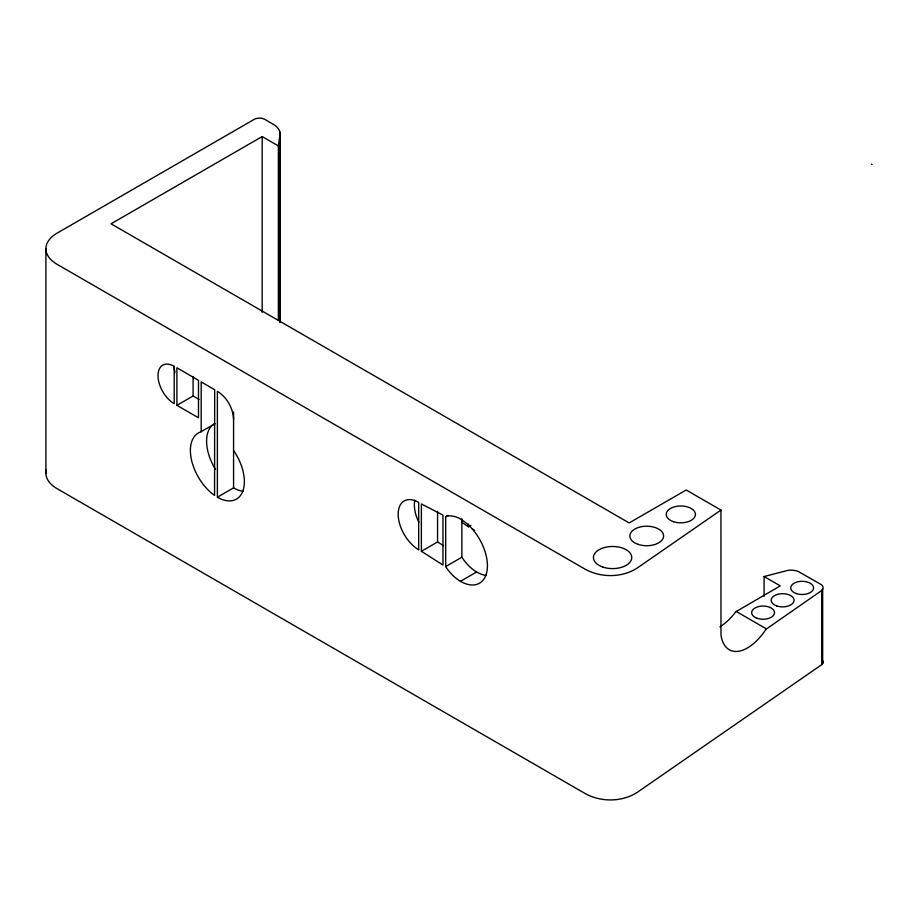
<?xml version="1.0" encoding="UTF-8"?>
<svg xmlns="http://www.w3.org/2000/svg" width="918" height="918" viewBox="0 0 918 918"><rect width="100%" height="100%" fill="white"/><g stroke="black" fill="none" stroke-linecap="round" stroke-linejoin="round"><path stroke-width="1.38" d="M821.725 664.621L821.84 590.366A8.067 4.659 0 0 0 822.241 589.953L822.333 589.849A8.319 4.797 0 0 0 822.643 589.413L822.643 663.576A8.319 4.797 0 0 1 822.333 664.012L822.241 664.116A8.067 4.659 0 0 1 821.84 664.529L821.725 664.621A7.803 4.51 0 0 1 821.243 664.999L637.172 792.418C621.979 802.148 601.29 802.252 585.535 793.76L57.077 488.663A38.166 22.032 0 0 1 46.37 469.637M822.241 664.116L822.241 589.953M822.333 664.012L822.333 589.849M278.361 320.244L278.361 145.905L280.208 133.707A17.626 10.178 0 0 0 280.174 133.041L280.013 132.169L280.047 322.402M766.105 629.197L821.243 590.836A7.803 4.498 0 0 0 821.725 590.458L821.84 590.366M764.086 596.493L764.086 576.527L780.277 585.879L735.846 611.732A45.797 26.438 -60 0 1 719.907 626.914M278.361 145.905L262.169 136.564L111.044 223.808L629.163 522.939L686.205 490.005L720.951 510.064L637.172 568.07C621.979 577.789 601.29 577.904 585.535 569.412L57.077 264.315A38.166 22.032 0 0 1 57.077 233.149L254.665 119.11A7.631 4.406 0 0 1 263.455 118.778L264.109 119.042A7.631 4.406 0 0 1 264.866 119.42L275.297 125.548A24.534 14.16 0 0 1 279.91 132.169M176.899 405.331L198.495 417.805L198.495 380.327L176.899 367.785L176.899 405.331L193.09 395.991L199.08 399.456M201.191 431.793L201.191 381.888L214.686 389.725L214.56 495.422A38.166 22.032 60 0 1 191.506 459.975A38.166 22.032 60 0 1 200.399 432.045L215.064 423.783M233.574 419.319C233.138 408.154 226.838 397.242 217.382 391.275L217.382 497.223L233.574 487.871A38.166 22.032 60 0 0 243.247 491.382M486.299 575.494A38.166 22.032 60 0 1 476.637 571.971L460.446 581.323A32.394 18.704 60 0 1 445.678 566.567L445.678 516.708L447.984 515.377M421.373 551.293L421.373 503.925L442.969 515.147L442.969 565.006L421.373 551.293L437.565 541.941L437.565 511.303M461.547 521.699A38.166 22.032 60 0 0 468.536 526.794L470.934 525.406M445.678 566.567L461.869 557.215L461.869 518.762M764.086 576.527L787.793 570.388A10.752 6.208 0 0 1 788.47 570.296L788.688 570.273A13.059 7.539 0 0 1 796.319 570.847L796.549 570.881A12.049 6.954 0 0 1 797.18 571.076L797.386 571.134A11.096 6.403 0 0 1 798.178 571.421L820.738 584.307A7.826 4.521 0 0 1 821.403 584.743L821.518 584.846A8.56 4.946 0 0 1 822.677 589.287M871.48 164.207L872.1 164.414M736.098 611.388L766.3 628.841M472.311 528.975L474.686 530.34M437.565 541.941L443.566 545.751M233.574 450.497L234.365 451.656A38.166 22.032 60 0 1 242.822 491.153A38.166 22.032 60 0 1 217.382 497.223M720.951 510.064L720.974 634.935A45.98 24.052 -64.3 0 0 766.071 629.151M468.536 523.96L468.536 526.794M280.116 132.697L280.208 322.333M262.169 136.564L262.169 312.327M233.574 411.998L233.574 487.871M193.09 376.518L193.09 395.991M174.191 366.305L174.191 403.69A22.893 13.219 60 0 1 157.999 375.657A22.893 13.219 60 0 1 174.191 366.305A22.893 13.219 60 0 0 174.982 372.536M45.9 248.732L45.9 473.08M418.929 522.411A29.009 16.742 60 0 1 414.81 500.195M822.976 660.96A8.56 4.946 0 0 1 822.677 663.45M476.637 571.971A32.394 18.704 60 0 1 461.869 557.215M445.678 516.708A32.394 18.704 60 0 1 460.446 519.003A38.166 22.032 60 0 1 487.424 565.74A38.166 22.032 60 0 1 460.446 581.323M215.512 469.442A38.166 22.032 60 0 1 214.491 423.668M418.677 549.733L418.677 502.375A29.009 16.742 60 0 0 398.171 514.218A29.009 16.742 60 0 0 418.677 549.733M638.171 544.385A16.88 9.754 0 0 0 663.599 536.043A16.88 9.754 0 0 0 638.377 527.494A16.88 9.754 0 0 0 638.171 544.385M673.445 521.676A14.608 8.434 0 0 0 695.442 514.47A14.608 8.434 0 0 0 673.628 507.08A14.608 8.434 0 0 0 673.445 521.676M757.258 618.33A11.452 6.61 0 0 0 774.517 612.708A11.452 6.61 0 0 0 757.442 606.901A11.452 6.61 0 0 0 757.258 618.33M796.319 593.579A11.452 6.61 0 0 0 813.589 587.956A11.452 6.61 0 0 0 796.503 582.15A11.452 6.61 0 0 0 796.319 593.579M776.88 605.995A11.452 6.61 0 0 0 794.059 600.269A11.452 6.61 0 0 0 776.88 594.554A11.452 6.61 0 0 0 776.88 605.995M602.896 567.083A19.163 11.062 0 0 0 631.756 557.628A19.163 11.062 0 0 0 603.137 547.92A19.163 11.062 0 0 0 602.896 567.083"/></g></svg>
